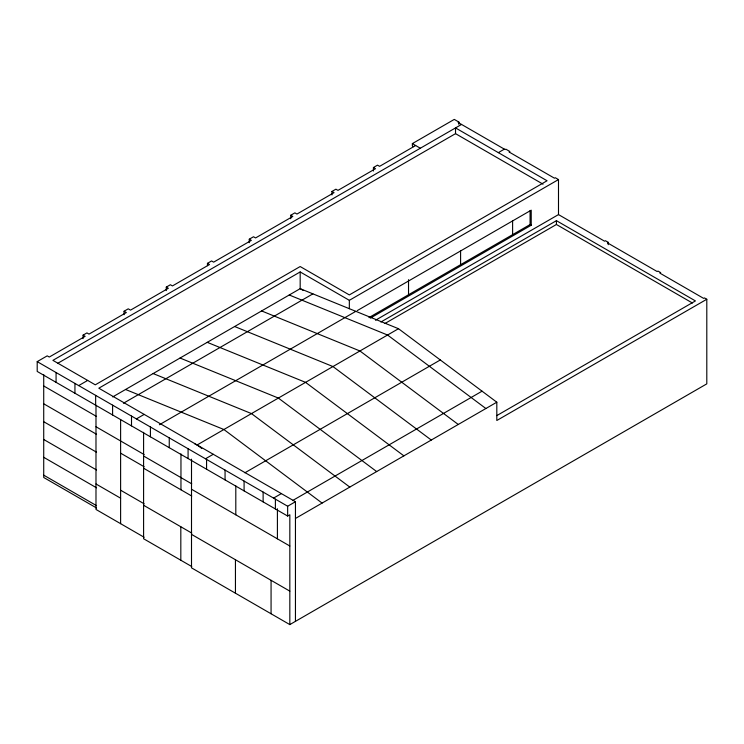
<?xml version="1.0" encoding="UTF-8"?>
<svg xmlns="http://www.w3.org/2000/svg" width="744" height="744" viewBox="0 0 744 744"><rect width="100%" height="100%" fill="white"/><g stroke="black" fill="none" stroke-linecap="round" stroke-linejoin="round"><path stroke-width="1.12" d="M413.608 146.661L412.362 145.945L412.362 143.601L454.277 119.403L458.862 122.053L458.862 124.35M124.071 314.721L124.071 311.234L128.247 308.825L130.525 310.136L168.349 288.3L166.284 287.11L166.284 290.597M191.506 459.178L191.506 567.839L289.825 624.597L289.825 514.783L287.649 516.038L37.2 371.442L37.2 361.631L47.216 355.855L49.281 357.046L85.142 336.344L83.077 335.144L83.077 338.632M83.077 335.144L86.936 332.912L89.01 334.112L126.35 312.554L124.071 311.234M166.284 287.11L170.385 284.738L172.459 285.928L209.52 264.529L207.455 263.339L207.455 265.664M207.455 263.339L211.575 260.958L213.649 262.148L251.342 240.386L249.268 239.196L249.268 242.684M249.268 239.196L253.509 236.75L255.573 237.941L292.82 216.439L290.755 215.249L290.755 218.727M290.755 215.249L294.884 212.858L296.949 214.058L334.037 192.65L331.964 191.45L331.964 194.937M331.964 191.45L335.897 189.181L337.971 190.371L375.497 168.711L373.432 167.512L373.432 170.999M373.432 167.512L377.524 165.149L379.589 166.349L415.673 145.508M458.862 122.053L458.137 122.472L505.111 149.581L505.836 149.172L509.9 151.516L509.073 151.99L554.466 178.197L555.294 177.723L558.493 179.574L558.493 214.588L375.478 320.246M461.55 124.434L52.908 360.356L95.288 384.825L300.176 266.538L349.336 294.922L547.063 180.764L455.523 127.912L455.523 133.65L57.939 363.193M78.706 385.597L87.662 380.417M498.331 152.632L504.358 149.153M558.493 179.574L349.336 300.325L300.176 271.941L98.812 388.201L295.452 501.726L295.452 621.352M112.688 396.924L300.176 288.672L398.496 328.709L496.815 402.206L496.815 420.49L706.8 299.255L706.8 383.858L289.825 624.597M123.43 403.248L312.899 293.861M136.394 418.9L144.187 414.399M159.411 424.731L355.818 311.336M357.241 310.611L531.216 210.171L531.216 225.227L370.317 318.125M368.959 317.595L530.072 224.576L531.216 225.227M380.872 322.022L556.428 220.67L695.435 300.929L496.815 415.598M384.89 323.528L556.428 224.493L692.432 303.022M194.993 444.094L197.132 444.968L398.496 328.709M205.474 458.788L213.268 454.286M608.229 244.664L608.229 242.339L607.402 242.823L657.166 271.551L657.994 271.076L660.709 272.648L659.881 273.122L703.657 298.391L704.484 297.916L706.8 299.255M244.869 472.793L440.299 359.966M273.569 498.099L281.372 493.598M292.541 500.591L482.056 391.177M37.2 361.631L287.649 506.227L295.452 501.726M295.452 518.456L496.815 402.206M289.239 294.996L387.559 335.023L485.879 408.521M261.618 310.936L359.938 350.973L458.258 424.461M234.639 326.514L332.959 366.55L431.278 440.039M207.241 342.333L305.561 382.36L403.88 455.858M180.039 358.031L278.358 398.068L376.678 471.566M153.152 373.562L251.472 413.59L349.792 487.088M125.578 389.484L223.898 429.511L322.087 503.084M455.523 133.65L543.036 184.177M608.229 242.339L605.411 240.712L604.584 241.196L558.493 214.588M412.362 143.601L420.323 148.233M303.189 290.411L300.176 288.672L300.176 271.941M43.719 385.969L96.543 416.463M95.985 426.749L144.159 454.565M143.592 456.026L191.766 483.842M43.719 403.797L96.543 434.291M191.506 489.236L289.825 546.003M120.612 453.17L144.159 466.758M143.592 468.227L191.766 496.043M43.719 421.709L96.543 452.203M43.719 439.481L96.543 469.976M120.612 490.212L144.159 503.809M143.592 505.269L191.757 533.076M191.506 534.369L289.825 591.136M95.985 483.972L120.612 498.201M43.719 457.309L96.543 487.804M43.719 475.165L96.543 505.66M96.543 507.985L43.719 477.49L43.719 374.53M144.159 537.27L95.985 509.454L95.985 405.285M191.757 566.547L143.592 538.74L143.592 432.311M197.132 444.968L201.773 448.437M556.428 220.67L556.428 224.493M530.072 210.673L530.072 224.576M512.607 220.763L512.607 234.658M460.592 250.793L460.592 264.687M408.53 279.688L408.53 294.745M349.336 300.325L349.336 308.695M287.649 506.227L287.649 516.038M277.41 508.775L277.41 538.833M275.392 499.15L275.392 508.952M271.067 580.301L271.067 613.763M263.125 492.072L263.125 501.875M244.088 481.08L244.088 490.882M235.802 485.897L235.802 514.811M235.448 559.739L235.448 593.201M225.06 470.096L225.06 479.899M206.572 459.42L206.572 469.222M188.083 448.744L188.083 458.555M180.959 453.887L180.959 489.803M180.82 526.771L180.82 560.232M169.251 437.872L169.251 447.674M150.418 427L150.418 436.802M131.511 416.082L131.511 425.884M120.612 419.514L120.612 523.683M112.595 405.164L112.595 414.966M95.65 395.38L95.65 405.182M74.939 383.42L74.939 393.232M56.07 372.53L56.07 382.332"/></g></svg>
